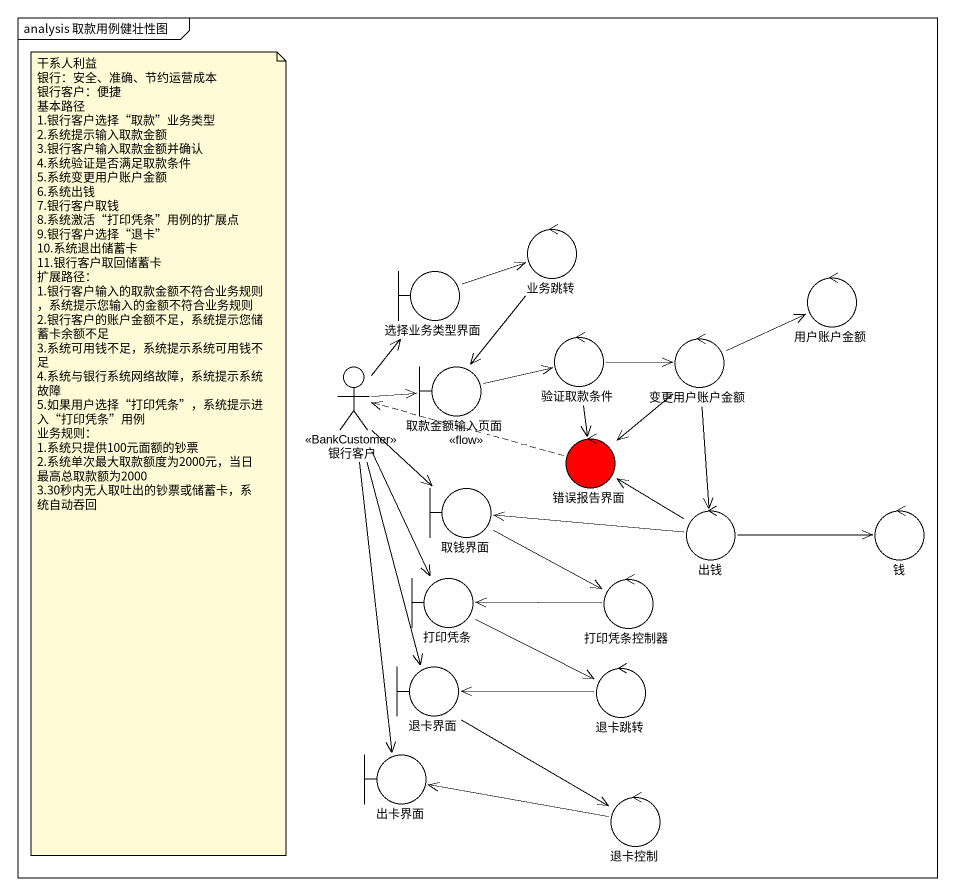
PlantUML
@startuml
mainframe analysis 取款用例健壮性图
boundary 选择业务类型界面
control 业务跳转
control 用户账户金额
actor 银行客户 <<BankCustomer>>
boundary 取款金额输入页面
control 验证取款条件
control 变更用户账户金额
control 错误报告界面 #FF0000
boundary 取钱界面
control 出钱
control 钱
boundary 打印凭条
control 打印凭条控制器
boundary 退卡界面
control 退卡跳转
boundary 出卡界面
control 退卡控制
选择业务类型界面 -right-> 业务跳转
业务跳转 --> 取款金额输入页面
银行客户 -up-> 选择业务类型界面
银行客户 -right-> 取款金额输入页面
银行客户 --> 取钱界面
银行客户 --> 打印凭条
银行客户 --> 退卡界面
银行客户 --> 出卡界面
取款金额输入页面 -right-> 验证取款条件
验证取款条件 -right-> 变更用户账户金额
验证取款条件 --> 错误报告界面
变更用户账户金额 -right-> 用户账户金额
变更用户账户金额 --> 错误报告界面
变更用户账户金额 --> 出钱
错误报告界面 .left.> 银行客户 : <<flow>>
取钱界面 -right-> 打印凭条控制器
出钱 -left-> 错误报告界面
出钱 -left-> 取钱界面
出钱 -right-> 钱
打印凭条 -right-> 退卡跳转
打印凭条控制器 -left-> 打印凭条
退卡界面 --> 退卡控制
退卡跳转 -left-> 退卡界面
退卡控制 -left-> 出卡界面
note as N1
  干系人利益
  银行：安全、准确、节约运营成本
  银行客户：便捷
  基本路径
  1.银行客户选择“取款”业务类型
  2.系统提示输入取款金额
  3.银行客户输入取款金额并确认
  4.系统验证是否满足取款条件
  5.系统变更用户账户金额
  6.系统出钱
  7.银行客户取钱
  8.系统激活“打印凭条”用例的扩展点
  9.银行客户选择“退卡”
  10.系统退出储蓄卡
  11.银行客户取回储蓄卡
  扩展路径：
  1.银行客户输入的取款金额不符合业务规则，系统提示您输入的金额不符合业务规则
  2.银行客户的账户金额不足，系统提示您储蓄卡余额不足
  3.系统可用钱不足，系统提示系统可用钱不足
  4.系统与银行系统网络故障，系统提示系统故障
  5.如果用户选择“打印凭条”，系统提示进入“打印凭条”用例
  业务规则：
  1.系统只提供100元面额的钞票
  2.系统单次最大取款额度为2000元，当日最高总取款额为2000
  3.30秒内无人取吐出的钞票或储蓄卡，系统自动吞回
end note
@enduml
